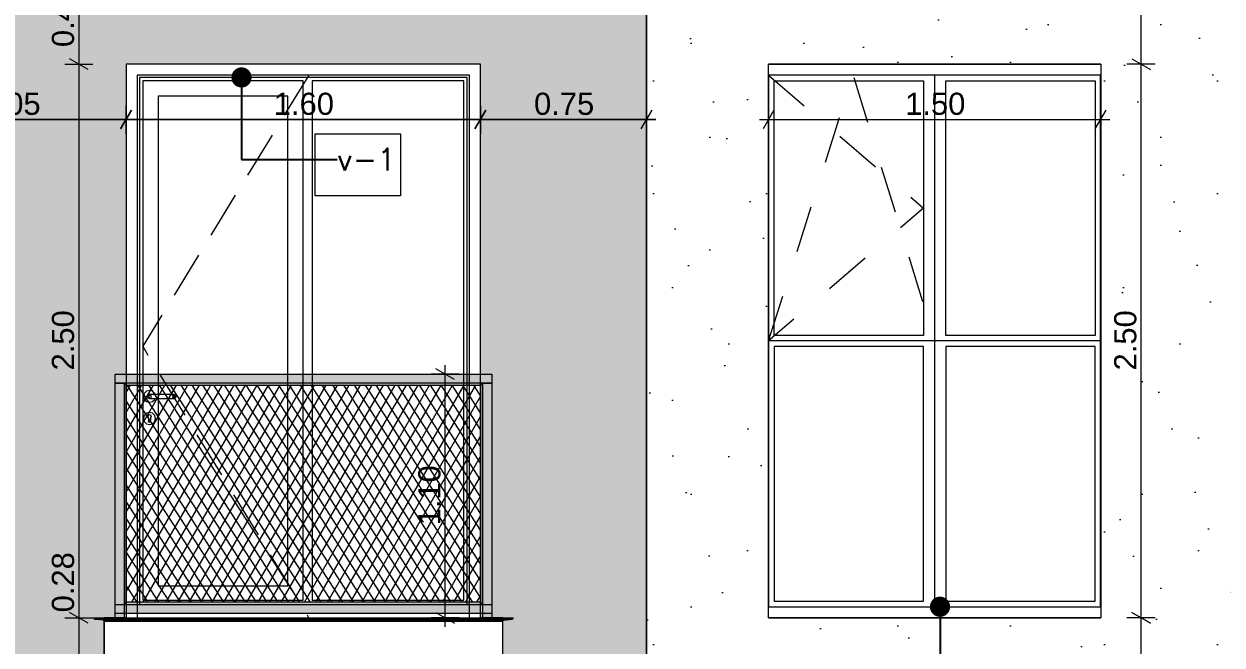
# Model space of a CAD drawing. Header units: millimetres. Extents: x 475616349 to 476941521, y 4620115302 to 4621446928.
# Drawn here: x 476716080 to 476721490, y 4620522697 to 4620525502 of the extents above; entities that cross this region are included whole.
import ezdxf

# ---------------------------------------------------------------- set-up
doc = ezdxf.new("R2010")
doc.units = ezdxf.units.MM
doc.header["$MEASUREMENT"] = 0
doc.linetypes.add('Dashed', pattern=[423.333333, 211.666667, -211.666667])
doc.linetypes.add('Hidden Line', pattern=[317.5, 211.666667, -105.833333])
for name, color, linetype, lineweight in [('0_Pen_No__7_Pen_No__250', 7, 'Continuous', 0), ('2D Drafting - General_Pen_No__7_Pen_No__7', 7, 'Continuous', 0), ('New_2D Drafting - General_Pen_No__2_Pen_No__250', 7, 'Continuous', 0), ('New_2D Drafting - General_Pen_No__30_Pen_No__9_Pen_No__9_Pen_No__253', 252, 'Continuous', 0), ('New_2D Drafting - General_Pen_No__30_Pen_No__9_Pen_No__9_Pen_No__255', 255, 'Continuous', 0), ('New_2D Drafting - General_Pen_No__30_Pen_No__9_Pen_No__9_Pen_No__42', 250, 'Continuous', 0), ('New_2D Drafting - General_Pen_No__30_Pen_No__9_Pen_No__9_Pen_No__7', 7, 'Continuous', 0), ('New_2D Drafting - General_Pen_No__4', 7, 'Continuous', 0), ('New_2D Drafting - General_Pen_No__7', 7, 'Continuous', 0), ('New_2D Drafting - General_Pen_No__7_Pen_No__250', 7, 'Continuous', 0), ('New_Structural - Bearing_Pen_No__250', 7, 'Continuous', 0), ('New_zoma_Pen_No__4', 7, 'Continuous', 0), ('New_zoma_Pen_No__7', 7, 'Continuous', 0), ('Structural - Bearing_Pen_No__250', 7, 'Continuous', 0), ('Structural - Bearing_Pen_No__7_Pen_No__7_Pen_No__7', 7, 'Continuous', 0)]:
    doc.layers.add(name, color=color, linetype=linetype, lineweight=lineweight)
doc.layers.add('New_zoma', color=7, linetype='Continuous')
doc.styles.add('GENERATED_STYLE_1', font='arial.ttf')
doc.dimstyles.new('GENERATED_STYLE__18', dxfattribs={"dimtxt": 100, "dimasz": 64.421331, "dimexe": 0.18, "dimexo": 3, "dimgap": 0.09, "dimtad": 1, "dimtih": 1, "dimtoh": 1, "dimlfac": 0.001, "dimzin": 0, "dimdsep": 46, "dimtxsty": 'GENERATED_STYLE_1', "dimblk": 'ARROWHEAD_2', "dimblk1": 'ARROWHEAD_2', "dimblk2": 'ARROWHEAD_2', "dimcen": 0.09, "dimclrd": 7, "dimclre": 7, "dimclrt": 7, "dimadec": 0, "dimazin": 0, "dimtfac": 1, "dimtdec": 4, "dimtmove": 0, "dimatfit": 3, "dimfxl": 1, "dimtolj": 1, "dimtzin": 0, "dimarcsym": 0})
doc.dimstyles.new('GENERATED_STYLE__19', dxfattribs={"dimtxt": 100, "dimasz": 64.421331, "dimexe": 0.18, "dimexo": 3, "dimgap": 0.09, "dimtad": 1, "dimlfac": 0.001, "dimzin": 0, "dimdsep": 46, "dimtxsty": 'GENERATED_STYLE_1', "dimblk": 'ARROWHEAD_2', "dimblk1": 'ARROWHEAD_2', "dimblk2": 'ARROWHEAD_2', "dimcen": 0.09, "dimclrd": 7, "dimclre": 7, "dimclrt": 7, "dimadec": 0, "dimazin": 0, "dimtfac": 1, "dimtdec": 4, "dimtmove": 0, "dimatfit": 3, "dimfxl": 1, "dimtolj": 1, "dimtzin": 0, "dimarcsym": 0})
doc.dimstyles.new('GENERATED_STYLE__48', dxfattribs={"dimtxt": 0.18, "dimasz": 182.4, "dimexe": 0.18, "dimexo": 0.0625, "dimgap": 0.09, "dimtad": 0, "dimtih": 1, "dimtoh": 1, "dimdec": 4, "dimzin": 0, "dimdsep": 46, "dimcen": 0.09, "dimadec": 0, "dimazin": 0, "dimtfac": 1, "dimtdec": 4, "dimtmove": 0, "dimatfit": 3, "dimldrblk": 'ARROWHEAD_11', "dimfxl": 1, "dimtolj": 1, "dimtzin": 0, "dimarcsym": 0})

# ---------------------------------------------------------------- blocks, each defined once
blk = doc.blocks.new('*D879', base_point=(476577134.1, 4620325125.7))
at = {"layer": 'New_zoma_Pen_No__4', "color": 7, "linetype": 'Continuous', "lineweight": 0, "transparency": 16777216}
for p, q in [((476715492.3, 4620525006.5), (476715492.3, 4620525133.6)), ((476716541.4, 4620525006.5), (476716541.4, 4620525133.6)), ((476715450.9, 4620525070), (476715492.3, 4620525070)), ((476715516.8, 4620525112.4), (476715467.8, 4620525027.7)), ((476715492.3, 4620525070), (476716541.4, 4620525070)), ((476716565.8, 4620525112.4), (476716516.9, 4620525027.7))]:
    blk.add_line(p, q, dxfattribs=at)
at = {"layer": 'New_zoma_Pen_No__7', "color": 7, "lineweight": 0, "transparency": 16777216, "insert": (476715883.8, 4620525090), "char_height": 100, "attachment_point": 7, "style": 'GENERATED_STYLE_1'}
blk.add_mtext('\\A1;{\\pql;\\fArial|b0|i0|c0|p34;1.05}', dxfattribs=at)
blk = doc.blocks.new('ARROWHEAD_2')
at = {"color": 0, "linetype": 'Continuous', "lineweight": 0}
for p, q in [((0, 0), (-1, 0)), ((-0.378, -0.655), (0.378, 0.655))]:
    blk.add_line(p, q, dxfattribs=at)
blk = doc.blocks.new('*D880', base_point=(476577134.1, 4620325125.7))
at = {"layer": 'New_zoma_Pen_No__4', "color": 7, "linetype": 'Continuous', "lineweight": 0, "transparency": 16777216}
for p, q in [((476716541.4, 4620525006.5), (476716541.4, 4620525133.6)), ((476718141.4, 4620525006.5), (476718141.4, 4620525133.6)), ((476716565.8, 4620525112.4), (476716516.9, 4620525027.7)), ((476716541.4, 4620525070), (476718141.4, 4620525070)), ((476718165.8, 4620525112.4), (476718116.9, 4620525027.7))]:
    blk.add_line(p, q, dxfattribs=at)
at = {"layer": 'New_zoma_Pen_No__7', "color": 7, "lineweight": 0, "transparency": 16777216, "insert": (476717208.3, 4620525090), "char_height": 100, "attachment_point": 7, "style": 'GENERATED_STYLE_1'}
blk.add_mtext('\\A1;{\\pql;\\fArial|b0|i0|c0|p34;1.60}', dxfattribs=at)
blk = doc.blocks.new('*D881', base_point=(476577134.1, 4620325125.7))
at = {"layer": 'New_zoma_Pen_No__4', "color": 7, "linetype": 'Continuous', "lineweight": 0, "transparency": 16777216}
for p, q in [((476718141.4, 4620525006.5), (476718141.4, 4620525133.6)), ((476718891.7, 4620525006.5), (476718891.7, 4620525133.6)), ((476718165.8, 4620525112.4), (476718116.9, 4620525027.7)), ((476718141.4, 4620525070), (476718891.7, 4620525070)), ((476718867.2, 4620525027.7), (476718916.2, 4620525112.4)), ((476718891.7, 4620525070), (476718933.2, 4620525070))]:
    blk.add_line(p, q, dxfattribs=at)
at = {"layer": 'New_zoma_Pen_No__7', "color": 7, "lineweight": 0, "transparency": 16777216, "insert": (476718383.5, 4620525090), "char_height": 100, "attachment_point": 7, "style": 'GENERATED_STYLE_1'}
blk.add_mtext('\\A1;{\\pql;\\fArial|b0|i0|c0|p34;0.75}', dxfattribs=at)
blk = doc.blocks.new('*D888', base_point=(476577134.1, 4620325125.7))
at = {"layer": 'New_zoma_Pen_No__4', "color": 7, "linetype": 'Continuous', "lineweight": 0, "transparency": 16777216}
for p, q in [((476716327.8, 4620526020.4), (476716327.8, 4620525740.4)), ((476716264.2, 4620525740.4), (476716391.4, 4620525740.4)), ((476716370.2, 4620525715.9), (476716285.4, 4620525764.9)), ((476716327.8, 4620525740.4), (476716327.8, 4620525320.4)), ((476716370.2, 4620525295.9), (476716285.4, 4620525344.9)), ((476716264.2, 4620525320.4), (476716391.4, 4620525320.4))]:
    blk.add_line(p, q, dxfattribs=at)
at = {"layer": 'New_zoma_Pen_No__7', "color": 7, "lineweight": 0, "transparency": 16777216, "insert": (476716307.8, 4620525397.4), "char_height": 100, "attachment_point": 7, "rotation": 90.0002, "style": 'GENERATED_STYLE_1'}
blk.add_mtext('\\A1;{\\pql;\\fArial|b0|i0|c0|p34;0.42}', dxfattribs=at)
blk = doc.blocks.new('*D889', base_point=(476577134.1, 4620325125.7))
at = {"layer": 'New_zoma_Pen_No__4', "color": 7, "linetype": 'Continuous', "lineweight": 0, "transparency": 16777216}
for p, q in [((476716327.8, 4620525740.4), (476716327.8, 4620525320.4)), ((476716370.2, 4620525295.9), (476716285.4, 4620525344.9)), ((476716264.2, 4620525320.4), (476716391.4, 4620525320.4)), ((476716327.8, 4620525320.4), (476716327.8, 4620522820.4)), ((476716264.2, 4620522820.4), (476716391.4, 4620522820.4)), ((476716370.2, 4620522795.9), (476716285.4, 4620522844.9)), ((476716327.8, 4620522820.4), (476716327.8, 4620522540.4))]:
    blk.add_line(p, q, dxfattribs=at)
at = {"layer": 'New_zoma_Pen_No__7', "color": 7, "lineweight": 0, "transparency": 16777216, "char_height": 100, "attachment_point": 7, "rotation": 90.0002, "style": 'GENERATED_STYLE_1'}
for s, insert in [('\\A1;{\\pql;\\fArial|b0|i0|c0|p34;2.50}', (476716307.8, 4620523937.4)), ('\\A1;{\\pql;\\fArial|b0|i0|c0|p34;0.28}', (476716307.8, 4620522844.9))]:
    blk.add_mtext(s, dxfattribs=dict(at, insert=insert))
blk = doc.blocks.new('*D890', base_point=(476577134.1, 4620325125.7))
at = {"layer": 'New_zoma_Pen_No__4', "color": 7, "linetype": 'Continuous', "lineweight": 0, "transparency": 16777216}
for p, q in [((476716264.2, 4620522820.4), (476716391.4, 4620522820.4)), ((476716370.2, 4620522795.9), (476716285.4, 4620522844.9)), ((476716327.8, 4620522820.4), (476716327.8, 4620522540.4)), ((476716264.2, 4620522540.4), (476716391.4, 4620522540.4)), ((476716285.4, 4620522564.9), (476716370.2, 4620522515.9)), ((476716327.8, 4620522540.4), (476716327.8, 4620522499))]:
    blk.add_line(p, q, dxfattribs=at)
blk = doc.blocks.new('*D902', base_point=(476577134.1, 4620325125.7))
at = {"layer": 'New_zoma_Pen_No__4', "color": 7, "linetype": 'Continuous', "lineweight": 0, "transparency": 16777216}
for p, q in [((476719442.3, 4620525006.5), (476719442.3, 4620525133.6)), ((476720942.3, 4620525006.5), (476720942.3, 4620525133.6)), ((476719400.9, 4620525070.1), (476719442.3, 4620525070.1)), ((476719466.8, 4620525112.4), (476719417.9, 4620525027.7)), ((476719442.3, 4620525070.1), (476720942.3, 4620525070.1)), ((476720917.9, 4620525027.7), (476720966.8, 4620525112.4)), ((476720942.3, 4620525070.1), (476720983.8, 4620525070.1))]:
    blk.add_line(p, q, dxfattribs=at)
at = {"layer": 'New_zoma_Pen_No__7', "color": 7, "lineweight": 0, "transparency": 16777216, "insert": (476720059.3, 4620525090.1), "char_height": 100, "attachment_point": 7, "style": 'GENERATED_STYLE_1'}
blk.add_mtext('\\A1;{\\pql;\\fArial|b0|i0|c0|p34;1.50}', dxfattribs=at)
blk = doc.blocks.new('*D903', base_point=(476577134.1, 4620325125.7))
at = {"layer": 'New_zoma_Pen_No__4', "color": 7, "linetype": 'Continuous', "lineweight": 0, "transparency": 16777216}
for p, q in [((476721082.1, 4620525344.8), (476721166.9, 4620525295.9)), ((476721188.1, 4620525320.4), (476721060.9, 4620525320.4)), ((476721124.5, 4620522820.4), (476721124.5, 4620525320.4)), ((476721188.1, 4620522820.4), (476721060.9, 4620522820.4)), ((476721082.1, 4620522844.8), (476721166.9, 4620522795.9)), ((476721124.5, 4620522778.9), (476721124.5, 4620522820.4))]:
    blk.add_line(p, q, dxfattribs=at)
at = {"layer": 'New_zoma_Pen_No__7', "color": 7, "lineweight": 0, "transparency": 16777216, "insert": (476721104.5, 4620523937.3), "char_height": 100, "attachment_point": 7, "rotation": 90, "style": 'GENERATED_STYLE_1'}
blk.add_mtext('\\A1;{\\pql;\\fArial|b0|i0|c0|p34;2.50}', dxfattribs=at)
blk = doc.blocks.new('*D904', base_point=(476577134.1, 4620325125.7))
at = {"layer": 'New_zoma_Pen_No__4', "color": 7, "linetype": 'Continuous', "lineweight": 0, "transparency": 16777216}
for p, q in [((476721166.9, 4620525995.9), (476721082.1, 4620526044.8)), ((476721124.5, 4620526020.4), (476721124.5, 4620526061.8)), ((476721188.1, 4620526020.4), (476721060.9, 4620526020.4)), ((476721124.5, 4620525320.4), (476721124.5, 4620526020.4)), ((476721082.1, 4620525344.8), (476721166.9, 4620525295.9)), ((476721188.1, 4620525320.4), (476721060.9, 4620525320.4))]:
    blk.add_line(p, q, dxfattribs=at)
at = {"layer": 'New_zoma_Pen_No__7', "color": 7, "lineweight": 0, "transparency": 16777216, "insert": (476721104.5, 4620525537.3), "char_height": 100, "attachment_point": 7, "rotation": 90, "style": 'GENERATED_STYLE_1'}
blk.add_mtext('\\A1;{\\pql;\\fArial|b0|i0|c0|p34;0.70}', dxfattribs=at)
blk = doc.blocks.new('*D907', base_point=(476577134.1, 4620325125.7))
at = {"layer": 'New_zoma_Pen_No__4', "color": 7, "linetype": 'Continuous', "lineweight": 0, "transparency": 16777216}
for p, q in [((476721124.5, 4620522820.4), (476721124.5, 4620522861.8)), ((476721188.1, 4620522820.4), (476721060.9, 4620522820.4)), ((476721166.9, 4620522795.9), (476721082.1, 4620522844.8)), ((476721124.5, 4620522120.3), (476721124.5, 4620522820.4)), ((476721082.1, 4620522144.8), (476721166.9, 4620522095.9)), ((476721188.1, 4620522120.3), (476721060.9, 4620522120.3))]:
    blk.add_line(p, q, dxfattribs=at)
at = {"layer": 'New_zoma_Pen_No__7', "color": 7, "lineweight": 0, "transparency": 16777216, "insert": (476721104.5, 4620522337.3), "char_height": 100, "attachment_point": 7, "rotation": 90, "style": 'GENERATED_STYLE_1'}
blk.add_mtext('\\A1;{\\pql;\\fArial|b0|i0|c0|p34;0.70}', dxfattribs=at)
blk = doc.blocks.new('*D1025', base_point=(476577134.1, 4620325125.7))
at = {"layer": 'New_zoma_Pen_No__4', "color": 7, "linetype": 'Continuous', "lineweight": 0, "transparency": 16777216}
for p, q in [((476753662.4, 4620525306), (476753535.3, 4620525306)), ((476753556.4, 4620525330.5), (476753641.2, 4620525281.5)), ((476753598.8, 4620522834.8), (476753598.8, 4620525306)), ((476753556.4, 4620522859.3), (476753641.2, 4620522810.3)), ((476753662.4, 4620522834.8), (476753535.3, 4620522834.8)), ((476753598.8, 4620522793.4), (476753598.8, 4620522834.8))]:
    blk.add_line(p, q, dxfattribs=at)
at = {"layer": 'New_zoma_Pen_No__7', "color": 7, "lineweight": 0, "transparency": 16777216, "insert": (476753578.8, 4620523937.4), "char_height": 100, "attachment_point": 7, "rotation": 90, "style": 'GENERATED_STYLE_1'}
blk.add_mtext('\\A1;{\\pql;\\fArial|b0|i0|c0|p34;2.47}', dxfattribs=at)
blk = doc.blocks.new('*D1026', base_point=(476577134.1, 4620325125.7))
at = {"layer": 'New_zoma_Pen_No__4', "color": 7, "linetype": 'Continuous', "lineweight": 0, "transparency": 16777216}
for p, q in [((476753556.4, 4620526059.3), (476753641.2, 4620526010.3)), ((476753662.4, 4620526034.8), (476753535.3, 4620526034.8)), ((476753598.8, 4620525306), (476753598.8, 4620526034.8)), ((476753662.4, 4620525306), (476753535.3, 4620525306)), ((476753556.4, 4620525330.5), (476753641.2, 4620525281.5))]:
    blk.add_line(p, q, dxfattribs=at)
at = {"layer": 'New_zoma_Pen_No__7', "color": 7, "lineweight": 0, "transparency": 16777216, "insert": (476753578.8, 4620525537.4), "char_height": 100, "attachment_point": 7, "rotation": 90, "style": 'GENERATED_STYLE_1'}
blk.add_mtext('\\A1;{\\pql;\\fArial|b0|i0|c0|p34;0.73}', dxfattribs=at)
blk = doc.blocks.new('*D1032', base_point=(476577134.1, 4620325125.7))
at = {"layer": 'New_zoma_Pen_No__4', "color": 7, "linetype": 'Continuous', "lineweight": 0, "transparency": 16777216}
for p, q in [((476718141.4, 4620525133.6), (476718141.4, 4620525006.5)), ((476718891.7, 4620525133.6), (476718891.7, 4620525006.5)), ((476718116.9, 4620525027.7), (476718165.8, 4620525112.4)), ((476718891.7, 4620525070), (476718141.4, 4620525070)), ((476718867.2, 4620525027.7), (476718916.2, 4620525112.4)), ((476718933.2, 4620525070), (476718891.7, 4620525070))]:
    blk.add_line(p, q, dxfattribs=at)
at = {"layer": 'New_zoma_Pen_No__7', "color": 7, "lineweight": 0, "transparency": 16777216, "insert": (476718383.5, 4620525090), "char_height": 100, "attachment_point": 7, "style": 'GENERATED_STYLE_1'}
blk.add_mtext('\\A1;{\\pql;\\fArial|b0|i0|c0|p34;0.75}', dxfattribs=at)
blk = doc.blocks.new('*D1033', base_point=(476577134.1, 4620325125.7))
at = {"layer": 'New_zoma_Pen_No__4', "color": 7, "linetype": 'Continuous', "lineweight": 0, "transparency": 16777216}
for p, q in [((476716541.4, 4620525133.6), (476716541.4, 4620525006.5)), ((476718141.4, 4620525133.6), (476718141.4, 4620525006.5)), ((476716516.9, 4620525027.7), (476716565.8, 4620525112.4)), ((476718141.4, 4620525070), (476716541.4, 4620525070)), ((476718116.9, 4620525027.7), (476718165.8, 4620525112.4))]:
    blk.add_line(p, q, dxfattribs=at)
at = {"layer": 'New_zoma_Pen_No__7', "color": 7, "lineweight": 0, "transparency": 16777216, "insert": (476717208.3, 4620525090), "char_height": 100, "attachment_point": 7, "style": 'GENERATED_STYLE_1'}
blk.add_mtext('\\A1;{\\pql;\\fArial|b0|i0|c0|p34;1.60}', dxfattribs=at)
blk = doc.blocks.new('*D1034', base_point=(476577134.1, 4620325125.7))
at = {"layer": 'New_zoma_Pen_No__4', "color": 7, "linetype": 'Continuous', "lineweight": 0, "transparency": 16777216}
for p, q in [((476715492.3, 4620525133.6), (476715492.3, 4620525006.5)), ((476716541.4, 4620525133.6), (476716541.4, 4620525006.5)), ((476715492.3, 4620525070), (476715450.9, 4620525070)), ((476715516.8, 4620525112.4), (476715467.8, 4620525027.7)), ((476716541.4, 4620525070), (476715492.3, 4620525070)), ((476716516.9, 4620525027.7), (476716565.8, 4620525112.4))]:
    blk.add_line(p, q, dxfattribs=at)
at = {"layer": 'New_zoma_Pen_No__7', "color": 7, "lineweight": 0, "transparency": 16777216, "insert": (476715883.8, 4620525090), "char_height": 100, "attachment_point": 7, "style": 'GENERATED_STYLE_1'}
blk.add_mtext('\\A1;{\\pql;\\fArial|b0|i0|c0|p34;1.05}', dxfattribs=at)
blk = doc.blocks.new('*D1041', base_point=(476577134.1, 4620325125.7))
at = {"layer": 'New_zoma_Pen_No__4', "color": 7, "linetype": 'Continuous', "lineweight": 0, "transparency": 16777216}
for p, q in [((476749456.3, 4620526020.3), (476749456.3, 4620525740.3)), ((476749392.7, 4620525740.3), (476749519.9, 4620525740.3)), ((476749498.7, 4620525715.8), (476749413.9, 4620525764.8)), ((476749456.3, 4620525740.3), (476749456.3, 4620525320.3)), ((476749498.7, 4620525295.8), (476749413.9, 4620525344.8)), ((476749392.7, 4620525320.3), (476749519.9, 4620525320.3))]:
    blk.add_line(p, q, dxfattribs=at)
at = {"layer": 'New_zoma_Pen_No__7', "color": 7, "lineweight": 0, "transparency": 16777216, "insert": (476749436.3, 4620525397.3), "char_height": 100, "attachment_point": 7, "rotation": 89.9998, "style": 'GENERATED_STYLE_1'}
blk.add_mtext('\\A1;{\\pql;\\fArial|b0|i0|c0|p34;0.42}', dxfattribs=at)
blk = doc.blocks.new('*D1042', base_point=(476577134.1, 4620325125.7))
at = {"layer": 'New_zoma_Pen_No__4', "color": 7, "linetype": 'Continuous', "lineweight": 0, "transparency": 16777216}
for p, q in [((476749456.3, 4620525740.3), (476749456.3, 4620525320.3)), ((476749498.7, 4620525295.8), (476749413.9, 4620525344.8)), ((476749392.7, 4620525320.3), (476749519.9, 4620525320.3)), ((476749456.3, 4620525320.3), (476749456.3, 4620522820.3)), ((476749392.7, 4620522820.3), (476749519.9, 4620522820.3)), ((476749498.7, 4620522795.8), (476749413.9, 4620522844.8)), ((476749456.3, 4620522820.3), (476749456.3, 4620522540.3))]:
    blk.add_line(p, q, dxfattribs=at)
at = {"layer": 'New_zoma_Pen_No__7', "color": 7, "lineweight": 0, "transparency": 16777216, "char_height": 100, "attachment_point": 7, "rotation": 89.9998, "style": 'GENERATED_STYLE_1'}
for s, insert in [('\\A1;{\\pql;\\fArial|b0|i0|c0|p34;2.50}', (476749436.3, 4620523937.3)), ('\\A1;{\\pql;\\fArial|b0|i0|c0|p34;0.28}', (476749436.3, 4620522844.8))]:
    blk.add_mtext(s, dxfattribs=dict(at, insert=insert))
blk = doc.blocks.new('*D1043', base_point=(476577134.1, 4620325125.7))
at = {"layer": 'New_zoma_Pen_No__4', "color": 7, "linetype": 'Continuous', "lineweight": 0, "transparency": 16777216}
for p, q in [((476749392.7, 4620522820.3), (476749519.9, 4620522820.3)), ((476749498.7, 4620522795.8), (476749413.9, 4620522844.8)), ((476749456.3, 4620522820.3), (476749456.3, 4620522540.3)), ((476749392.7, 4620522540.3), (476749519.9, 4620522540.3)), ((476749413.9, 4620522564.8), (476749498.7, 4620522515.8)), ((476749456.3, 4620522540.3), (476749456.3, 4620522498.8))]:
    blk.add_line(p, q, dxfattribs=at)
blk = doc.blocks.new('*D1058', base_point=(476577134.1, 4620325125.7))
at = {"layer": 'New_zoma_Pen_No__4', "color": 7, "linetype": 'Continuous', "lineweight": 0, "transparency": 16777216}
for p, q in [((476715492.3, 4620525006.5), (476715492.3, 4620525133.6)), ((476716541.4, 4620525006.5), (476716541.4, 4620525133.6)), ((476715450.9, 4620525070), (476715492.3, 4620525070)), ((476715516.8, 4620525112.4), (476715467.8, 4620525027.7)), ((476715492.3, 4620525070), (476716541.4, 4620525070)), ((476716565.8, 4620525112.4), (476716516.9, 4620525027.7))]:
    blk.add_line(p, q, dxfattribs=at)
at = {"layer": 'New_zoma_Pen_No__7', "color": 7, "lineweight": 0, "transparency": 16777216, "insert": (476715883.8, 4620525090), "char_height": 100, "attachment_point": 7, "style": 'GENERATED_STYLE_1'}
blk.add_mtext('\\A1;{\\pql;\\fArial|b0|i0|c0|p34;1.05}', dxfattribs=at)
blk = doc.blocks.new('*D1059', base_point=(476577134.1, 4620325125.7))
at = {"layer": 'New_zoma_Pen_No__4', "color": 7, "linetype": 'Continuous', "lineweight": 0, "transparency": 16777216}
for p, q in [((476716541.4, 4620525006.5), (476716541.4, 4620525133.6)), ((476718141.4, 4620525006.5), (476718141.4, 4620525133.6)), ((476716565.8, 4620525112.4), (476716516.9, 4620525027.7)), ((476716541.4, 4620525070), (476718141.4, 4620525070)), ((476718165.8, 4620525112.4), (476718116.9, 4620525027.7))]:
    blk.add_line(p, q, dxfattribs=at)
at = {"layer": 'New_zoma_Pen_No__7', "color": 7, "lineweight": 0, "transparency": 16777216, "insert": (476717208.3, 4620525090), "char_height": 100, "attachment_point": 7, "style": 'GENERATED_STYLE_1'}
blk.add_mtext('\\A1;{\\pql;\\fArial|b0|i0|c0|p34;1.60}', dxfattribs=at)
blk = doc.blocks.new('*D1060', base_point=(476577134.1, 4620325125.7))
at = {"layer": 'New_zoma_Pen_No__4', "color": 7, "linetype": 'Continuous', "lineweight": 0, "transparency": 16777216}
for p, q in [((476718141.4, 4620525006.5), (476718141.4, 4620525133.6)), ((476718891.7, 4620525006.5), (476718891.7, 4620525133.6)), ((476718165.8, 4620525112.4), (476718116.9, 4620525027.7)), ((476718141.4, 4620525070), (476718891.7, 4620525070)), ((476718867.2, 4620525027.7), (476718916.2, 4620525112.4)), ((476718891.7, 4620525070), (476718933.2, 4620525070))]:
    blk.add_line(p, q, dxfattribs=at)
at = {"layer": 'New_zoma_Pen_No__7', "color": 7, "lineweight": 0, "transparency": 16777216, "insert": (476718383.5, 4620525090), "char_height": 100, "attachment_point": 7, "style": 'GENERATED_STYLE_1'}
blk.add_mtext('\\A1;{\\pql;\\fArial|b0|i0|c0|p34;0.75}', dxfattribs=at)
blk = doc.blocks.new('ARROWHEAD_11')
at = {"color": 0, "linetype": 'Continuous', "lineweight": 0}
blk.add_line((0, 0), (-1, 0), dxfattribs=at)
at = {"color": 0, "linetype": 'Continuous', "lineweight": 0, "const_width": 0.25, "flags": 128}
blk.add_lwpolyline([(-0.125, 0, 1), (0.125, 0, 1)], format="xyb", close=True, dxfattribs=at)
blk = doc.blocks.new('*D2234', base_point=(476577134.1, 4620325125.7))
at = {"layer": 'New_zoma_Pen_No__4', "color": 7, "linetype": 'Continuous', "lineweight": 0, "transparency": 16777216}
for p, q in [((476752782.8, 4620523895.9), (476752698, 4620523944.9)), ((476752740.4, 4620523920.4), (476752740.4, 4620523961.9)), ((476752804, 4620523920.4), (476752676.8, 4620523920.4)), ((476752740.4, 4620522820.4), (476752740.4, 4620523920.4)), ((476752804, 4620522820.4), (476752676.8, 4620522820.4)), ((476752698, 4620522844.9), (476752782.8, 4620522795.9)), ((476752740.4, 4620522779), (476752740.4, 4620522820.4))]:
    blk.add_line(p, q, dxfattribs=at)
at = {"layer": 'New_zoma_Pen_No__7', "color": 7, "lineweight": 0, "transparency": 16777216, "insert": (476752720.4, 4620523237.4), "char_height": 100, "attachment_point": 7, "rotation": 90, "style": 'GENERATED_STYLE_1'}
blk.add_mtext('\\A1;{\\pql;\\fArial|b0|i0|c0|p34;1.10}', dxfattribs=at)
blk = doc.blocks.new('*D2258', base_point=(476577134.1, 4620325125.7))
at = {"layer": 'New_zoma_Pen_No__4', "color": 7, "linetype": 'Continuous', "lineweight": 0, "transparency": 16777216}
for p, q in [((476718024.5, 4620523895.9), (476717939.8, 4620523944.9)), ((476717982.2, 4620523920.4), (476717982.2, 4620523961.9)), ((476718045.7, 4620523920.4), (476717918.6, 4620523920.4)), ((476717982.2, 4620522820.4), (476717982.2, 4620523920.4)), ((476718045.7, 4620522820.4), (476717918.6, 4620522820.4)), ((476717939.8, 4620522844.9), (476718024.5, 4620522795.9)), ((476717982.2, 4620522779), (476717982.2, 4620522820.4))]:
    blk.add_line(p, q, dxfattribs=at)
at = {"layer": 'New_zoma_Pen_No__7', "color": 7, "lineweight": 0, "transparency": 16777216, "insert": (476717962.2, 4620523237.4), "char_height": 100, "attachment_point": 7, "rotation": 90, "style": 'GENERATED_STYLE_1'}
blk.add_mtext('\\A1;{\\pql;\\fArial|b0|i0|c0|p34;1.10}', dxfattribs=at)

msp = doc.modelspace()

# ---------------------------------------------------------------- hatches: boundary and pattern name
at = {"layer": 'New_2D Drafting - General_Pen_No__30_Pen_No__9_Pen_No__9_Pen_No__253', "linetype": 'Continuous', "lineweight": 0}
h = msp.add_hatch(dxfattribs=at)
h.set_pattern_fill('BRICK___RUNNING_BOND', color=252, style=0, pattern_type=2)
h.set_pattern_definition([(0, (476577134.07, 4620325125.74), (0, 66.64), []), (90, (476577134.07, 4620325125.74), (-244.8, 0), [66.64, -66.64]), (90, (476577256.47, 4620325192.38), (-244.8, 0), [66.64, -66.64])])
h.paths.add_polyline_path([(476718892.174, 4620532819.956), (476718891.702, 4620522120.364), (476718641.744, 4620522120.364), (476718641.744, 4620522120.412), (476717041.744, 4620522120.412), (476715492.314, 4620522120.412), (476715492.314, 4620532420.406), (476711922.336, 4620532420.406), (476711922.326, 4620532819.956)])
h.paths.add_polyline_path([(476716442.413, 4620529220.436), (476716442.413, 4620528940.412), (476718242.413, 4620528940.412), (476718242.413, 4620529220.412), (476718141.594, 4620529220.412), (476718141.594, 4620531720.412), (476716541.594, 4620531720.412), (476716541.594, 4620529220.436)], flags=0)
h.paths.add_polyline_path([(476716442.413, 4620522820.412), (476716442.413, 4620522540.412), (476718242.413, 4620522540.412), (476718242.413, 4620522820.412), (476718141.379, 4620522820.412), (476718141.379, 4620525320.412), (476716541.379, 4620525320.412), (476716541.379, 4620522820.412)], flags=0)
h.paths.add_polyline_path([(476716442.413, 4620525740.412), (476718242.413, 4620525740.412), (476718242.413, 4620526020.412), (476718141.379, 4620526020.412), (476718141.379, 4620528520.412), (476716541.379, 4620528520.412), (476716541.379, 4620526020.412), (476716442.413, 4620526020.412)], flags=0)
at = {"layer": 'New_2D Drafting - General_Pen_No__30_Pen_No__9_Pen_No__9_Pen_No__255', "linetype": 'Continuous', "lineweight": 0}
for points in [[(476718192.413, 4620523920.413), (476718192.413, 4620523880.413), (476716492.413, 4620523880.413), (476716492.413, 4620523920.413)], [(476716532.419, 4620522820.412), (476716492.413, 4620522820.412), (476716492.413, 4620523880.413), (476716532.419, 4620523880.413)], [(476716532.419, 4620522880.412), (476716542.419, 4620522890.412), (476716542.419, 4620523870.413), (476716532.419, 4620523880.413)], [(476718142.406, 4620523870.413), (476718152.406, 4620523880.413), (476716532.419, 4620523880.413), (476716542.419, 4620523870.413)], [(476718142.406, 4620522890.412), (476718152.406, 4620522880.412), (476718152.406, 4620523880.413), (476718142.406, 4620523870.413)], [(476718192.413, 4620522820.412), (476718152.406, 4620522820.412), (476718152.406, 4620523880.413), (476718192.413, 4620523880.413)], [(476718192.413, 4620522880.412), (476718192.413, 4620522840.412), (476716492.413, 4620522840.412), (476716492.413, 4620522880.412)], [(476718152.406, 4620522880.412), (476718142.406, 4620522890.412), (476716542.419, 4620522890.412), (476716532.419, 4620522880.412)]]:
    msp.add_hatch(color=255, dxfattribs=at).paths.add_polyline_path(points)
at = {"layer": 'New_2D Drafting - General_Pen_No__30_Pen_No__9_Pen_No__9_Pen_No__42', "linetype": 'Continuous', "lineweight": 0}
h = msp.add_hatch(dxfattribs=at)
h.set_pattern_fill('CUT_STONE', color=250, style=0, pattern_type=2)
h.set_pattern_definition([(45, (476577134.07, 4620325925.74), (-254.55844, 254.55844), [0, -240, 0, -360]), (110, (476577934.07, 4620325925.74), (338.28934, 123.12725), [0, -176, 0, -304])])
h.paths.add_polyline_path([(476726192.231, 4620532819.956), (476726192.231, 4620522120.364), (476726192.231, 4620519620.401), (476725792.316, 4620519620.401), (476725792.316, 4620522120.364), (476724142.044, 4620522120.364), (476724142.044, 4620519620.362), (476720941.621, 4620519620.362), (476720941.621, 4620522120.364), (476719442.036, 4620522120.364), (476719442.036, 4620519620.406), (476718891.702, 4620519620.406), (476718891.702, 4620532819.956)])
h.paths.add_polyline_path([(476719442.339, 4620528520.364), (476720942.339, 4620528520.364), (476720942.339, 4620526020.364), (476719442.339, 4620526020.364)], flags=0)
h.paths.add_polyline_path([(476719442.339, 4620529220.363), (476719442.339, 4620531720.364), (476720942.339, 4620531720.364), (476720942.339, 4620529220.363)], flags=0)
h.paths.add_polyline_path([(476719442.339, 4620522820.363), (476719442.339, 4620525320.363), (476720942.339, 4620525320.363), (476720942.339, 4620522820.363)], flags=0)
h.paths.add_polyline_path([(476724142.326, 4620525320.363), (476725642.326, 4620525320.363), (476725642.326, 4620522820.363), (476724142.326, 4620522820.363)], flags=0)
h.paths.add_polyline_path([(476724142.326, 4620531720.364), (476725642.326, 4620531720.364), (476725642.326, 4620529220.363), (476724142.326, 4620529220.363)], flags=0)
h.paths.add_polyline_path([(476725642.326, 4620526020.364), (476724142.326, 4620526020.364), (476724142.326, 4620528520.364), (476725642.326, 4620528520.364)], flags=0)
at = {"layer": 'New_2D Drafting - General_Pen_No__7', "linetype": 'Continuous', "lineweight": 0}
h = msp.add_hatch(dxfattribs=at)
h.set_pattern_fill('BATT_INSULATION', style=0, pattern_type=2)
h.set_pattern_definition([(60, (476577134.07, 4620325125.74), (-38.971143, 22.5), []), (122.833095, (476577134.07, 4620325125.74), (36.80608, 18.75), [])])
h.paths.add_polyline_path([(476716542.419, 4620523870.413), (476718142.406, 4620523870.413), (476718142.406, 4620522890.412), (476716542.419, 4620522890.412)])

# ---------------------------------------------------------------- linework, layer by layer
at = {"layer": '0_Pen_No__7_Pen_No__250', "color": 7, "linetype": 'Continuous', "lineweight": 0, "flags": 128}
for points in [[(476720942.339, 4620525320.364), (476719442.339, 4620525320.364)], [(476719442.339, 4620522820.363), (476720942.339, 4620522820.363)]]:
    msp.add_lwpolyline(points, dxfattribs=at)
at = {"layer": '2D Drafting - General_Pen_No__7_Pen_No__7', "color": 7, "linetype": 'Continuous', "lineweight": 0, "flags": 128}
for points in [[(476716545.504, 4620522820.418), (476718141.387, 4620522820.423), (476718141.379, 4620525320.423), (476716541.379, 4620525320.418)], [(476716541.379, 4620525320.418), (476716541.387, 4620522820.418), (476716545.504, 4620522820.418)]]:
    msp.add_lwpolyline(points, dxfattribs=at)
for points in [[(476718091.379, 4620525270.422), (476716591.379, 4620525270.417), (476716591.387, 4620522820.418), (476718091.387, 4620522820.425)], [(476718081.379, 4620525260.422), (476716601.379, 4620525260.417), (476716601.387, 4620522880.42), (476718081.387, 4620522880.425)], [(476717341.383, 4620525245.42), (476716616.379, 4620525245.417), (476716616.387, 4620522900.42), (476717341.387, 4620522900.422)], [(476718066.379, 4620525245.422), (476717381.379, 4620525245.42), (476717381.387, 4620522900.422), (476718066.387, 4620522900.425)], [(476717271.379, 4620525175.419), (476716686.379, 4620525175.417), (476716686.387, 4620522965.42), (476717271.387, 4620522965.422)]]:
    msp.add_lwpolyline(points, close=True, dxfattribs=at)
at = {"layer": '2D Drafting - General_Pen_No__7_Pen_No__7', "color": 7, "linetype": 'Hidden Line', "lineweight": 0, "flags": 128}
msp.add_lwpolyline([(476717366.379, 4620525270.42), (476716616.383, 4620524046.294), (476717365.611, 4620522821.705)], dxfattribs=at)
at = {"layer": 'New_2D Drafting - General_Pen_No__2_Pen_No__250', "color": 7, "linetype": 'Continuous', "lineweight": 0, "flags": 128}
msp.add_lwpolyline([(476717395.43, 4620525006.05), (476717780.43, 4620525006.05), (476717780.43, 4620524726.363), (476717395.43, 4620524726.363)], close=True, dxfattribs=at)
at = {"layer": 'New_2D Drafting - General_Pen_No__30_Pen_No__9_Pen_No__9_Pen_No__7', "color": 7, "linetype": 'Continuous', "lineweight": 0, "flags": 128}
for points in [[(476718892.174, 4620532819.956), (476718891.702, 4620522120.364), (476718641.744, 4620522120.364), (476718641.744, 4620522120.412), (476717041.744, 4620522120.412), (476715492.314, 4620522120.412), (476715492.314, 4620532420.406), (476711922.336, 4620532420.406), (476711922.326, 4620532819.956)], [(476726192.231, 4620532819.956), (476726192.231, 4620522120.364), (476726192.231, 4620519620.401), (476725792.316, 4620519620.401), (476725792.316, 4620522120.364), (476724142.044, 4620522120.364), (476724142.044, 4620519620.362), (476720941.621, 4620519620.362), (476720941.621, 4620522120.364), (476719442.036, 4620522120.364), (476719442.036, 4620519620.406), (476718891.702, 4620519620.406), (476718891.702, 4620532819.956)], [(476716442.413, 4620522820.412), (476716442.413, 4620522540.412), (476718242.413, 4620522540.412), (476718242.413, 4620522820.412), (476718141.379, 4620522820.412), (476718141.379, 4620525320.412), (476716541.379, 4620525320.412), (476716541.379, 4620522820.412)], [(476719442.339, 4620522820.363), (476719442.339, 4620525320.363), (476720942.339, 4620525320.363), (476720942.339, 4620522820.363)], [(476718192.413, 4620523920.413), (476718192.413, 4620523880.413), (476716492.413, 4620523880.413), (476716492.413, 4620523920.413)], [(476716532.419, 4620522820.412), (476716492.413, 4620522820.412), (476716492.413, 4620523880.413), (476716532.419, 4620523880.413)], [(476716532.419, 4620522880.412), (476716542.419, 4620522890.412), (476716542.419, 4620523870.413), (476716532.419, 4620523880.413)], [(476718142.406, 4620523870.413), (476718152.406, 4620523880.413), (476716532.419, 4620523880.413), (476716542.419, 4620523870.413)], [(476718142.406, 4620522890.412), (476718152.406, 4620522880.412), (476718152.406, 4620523880.413), (476718142.406, 4620523870.413)], [(476718192.413, 4620522820.412), (476718152.406, 4620522820.412), (476718152.406, 4620523880.413), (476718192.413, 4620523880.413)], [(476718192.413, 4620522880.412), (476718192.413, 4620522840.412), (476716492.413, 4620522840.412), (476716492.413, 4620522880.412)], [(476718152.406, 4620522880.412), (476718142.406, 4620522890.412), (476716542.419, 4620522890.412), (476716532.419, 4620522880.412)]]:
    msp.add_lwpolyline(points, close=True, dxfattribs=at)
at = {"layer": 'New_2D Drafting - General_Pen_No__4', "color": 7, "linetype": 'Continuous', "lineweight": 0, "flags": 128}
msp.add_lwpolyline([(476716542.419, 4620523870.413), (476718142.406, 4620523870.413), (476718142.406, 4620522890.412), (476716542.419, 4620522890.412)], close=True, dxfattribs=at)
at = {"layer": 'New_2D Drafting - General_Pen_No__7_Pen_No__250', "color": 7, "linetype": 'Dashed', "lineweight": 0, "flags": 128}
for points in [[(476719442.541, 4620524070.364), (476719824.4, 4620525270.364), (476720192.275, 4620524070.364)], [(476719442.541, 4620525270.364), (476720142.334, 4620524670.364), (476719442.541, 4620524070.364)]]:
    msp.add_lwpolyline(points, dxfattribs=at)
at = {"layer": 'New_Structural - Bearing_Pen_No__250', "color": 7, "linetype": 'Continuous', "lineweight": 0}
for p, q in [((476716623.891, 4620523833.918), (476716620.274, 4620523820.418)), ((476716620.274, 4620523820.418), (476716623.892, 4620523806.918)), ((476716633.774, 4620523843.801), (476716623.891, 4620523833.918)), ((476716647.274, 4620523847.418), (476716633.774, 4620523843.801)), ((476716640.203, 4620523827.489), (476716637.274, 4620523820.418)), ((476716637.274, 4620523820.418), (476716640.203, 4620523813.347)), ((476716641.755, 4620523827.489), (476716638.996, 4620523820.418)), ((476716638.996, 4620523820.418), (476716641.755, 4620523813.347)), ((476716647.274, 4620523830.418), (476716640.203, 4620523827.489)), ((476716646.57, 4620523827.489), (476716644.458, 4620523820.418)), ((476716644.458, 4620523820.418), (476716646.57, 4620523813.347)), ((476716660.774, 4620523843.801), (476716647.274, 4620523847.418)), ((476716647.274, 4620523830.418), (476716648.416, 4620523830.418)), ((476716648.416, 4620523830.418), (476716651.668, 4620523830.418)), ((476716651.668, 4620523830.418), (476716656.534, 4620523830.418)), ((476716653.775, 4620523827.489), (476716652.632, 4620523820.418)), ((476716652.632, 4620523820.418), (476716653.775, 4620523813.347)), ((476716656.534, 4620523830.418), (476716662.274, 4620523830.418)), ((476716670.657, 4620523833.918), (476716660.774, 4620523843.801)), ((476716662.274, 4620523830.418), (476716742.274, 4620523830.419)), ((476716671.595, 4620523830.418), (476716670.657, 4620523833.918)), ((476716742.274, 4620523830.419), (476716748.014, 4620523830.419)), ((476716748.014, 4620523830.419), (476716752.881, 4620523830.419)), ((476716750.773, 4620523827.49), (476716751.916, 4620523820.419)), ((476716751.916, 4620523820.419), (476716750.773, 4620523813.348)), ((476716752.881, 4620523830.419), (476716756.132, 4620523830.419)), ((476716756.132, 4620523830.419), (476716757.274, 4620523830.419)), ((476716757.274, 4620523830.419), (476716764.345, 4620523827.49)), ((476716757.979, 4620523827.49), (476716760.09, 4620523820.419)), ((476716760.09, 4620523820.419), (476716757.979, 4620523813.348)), ((476716762.793, 4620523827.49), (476716765.552, 4620523820.419)), ((476716765.552, 4620523820.419), (476716762.793, 4620523813.348)), ((476716764.345, 4620523827.49), (476716767.274, 4620523820.419)), ((476716767.274, 4620523820.419), (476716764.345, 4620523813.348)), ((476716623.892, 4620523806.918), (476716633.774, 4620523797.036)), ((476716633.774, 4620523797.036), (476716647.274, 4620523793.418)), ((476716640.203, 4620523813.347), (476716647.274, 4620523810.418)), ((476716647.274, 4620523810.418), (476716648.416, 4620523810.418)), ((476716647.274, 4620523793.418), (476716660.774, 4620523797.036)), ((476716648.416, 4620523810.418), (476716651.668, 4620523810.418)), ((476716651.668, 4620523810.418), (476716656.534, 4620523810.418)), ((476716656.534, 4620523810.418), (476716662.274, 4620523810.418)), ((476716660.774, 4620523797.036), (476716670.657, 4620523806.918)), ((476716662.274, 4620523810.418), (476716742.274, 4620523810.419)), ((476716670.657, 4620523806.918), (476716671.595, 4620523810.418)), ((476716742.274, 4620523810.419), (476716748.015, 4620523810.419)), ((476716748.015, 4620523810.419), (476716752.881, 4620523810.419)), ((476716752.881, 4620523810.419), (476716756.132, 4620523810.419)), ((476716756.132, 4620523810.419), (476716757.274, 4620523810.419)), ((476716764.345, 4620523813.348), (476716757.274, 4620523810.419)), ((476716623.892, 4620523733.918), (476716620.275, 4620523720.418)), ((476716620.275, 4620523720.418), (476716623.892, 4620523706.918)), ((476716633.774, 4620523743.801), (476716623.892, 4620523733.918)), ((476716647.274, 4620523747.418), (476716633.774, 4620523743.801)), ((476716640.554, 4620523732.058), (476716639.807, 4620523730.111)), ((476716642.275, 4620523724.818), (476716639.807, 4620523730.111)), ((476716640.554, 4620523732.058), (476716641.899, 4620523735.562)), ((476716641.899, 4620523735.562), (476716647.275, 4620523737.844)), ((476716642.275, 4620523723.305), (476716642.275, 4620523724.818)), ((476716642.275, 4620523723.305), (476716642.275, 4620523720.418)), ((476716642.275, 4620523720.418), (476716642.275, 4620523717.532)), ((476716642.275, 4620523717.532), (476716642.275, 4620523711.758)), ((476716660.774, 4620523743.801), (476716647.274, 4620523747.418)), ((476716647.275, 4620523737.844), (476716652.65, 4620523735.562)), ((476716654.742, 4620523730.111), (476716652.275, 4620523724.818)), ((476716652.275, 4620523724.818), (476716652.275, 4620523723.305)), ((476716652.275, 4620523723.305), (476716652.275, 4620523720.418)), ((476716652.275, 4620523720.418), (476716652.275, 4620523717.532)), ((476716652.275, 4620523717.532), (476716652.275, 4620523711.758)), ((476716653.995, 4620523732.058), (476716652.65, 4620523735.562)), ((476716653.995, 4620523732.058), (476716654.742, 4620523730.111)), ((476716670.657, 4620523733.918), (476716660.774, 4620523743.801)), ((476716674.275, 4620523720.418), (476716670.657, 4620523733.918)), ((476716670.657, 4620523706.918), (476716674.275, 4620523720.418)), ((476716623.892, 4620523706.918), (476716633.775, 4620523697.036)), ((476716633.775, 4620523697.036), (476716647.275, 4620523693.418)), ((476716642.275, 4620523711.758), (476716642.275, 4620523707.918)), ((476716643.739, 4620523704.383), (476716642.275, 4620523707.918)), ((476716647.275, 4620523702.918), (476716643.739, 4620523704.383)), ((476716650.81, 4620523704.383), (476716647.275, 4620523702.918)), ((476716647.275, 4620523693.418), (476716660.775, 4620523697.036)), ((476716652.275, 4620523707.918), (476716650.81, 4620523704.383)), ((476716652.275, 4620523711.758), (476716652.275, 4620523707.918)), ((476716660.775, 4620523697.036), (476716670.657, 4620523706.918))]:
    msp.add_line(p, q, dxfattribs=at)
at = {"layer": 'Structural - Bearing_Pen_No__250', "color": 7, "linetype": 'Continuous', "lineweight": 0}
for p, q in [((476716396.087, 4620522817.917), (476716396.087, 4620522820.412)), ((476716396.087, 4620522820.412), (476718288.739, 4620522820.412)), ((476716396.486, 4620522816.386), (476716396.087, 4620522817.917)), ((476716396.087, 4620522817.917), (476718288.739, 4620522817.917)), ((476716397.624, 4620522815.088), (476716396.486, 4620522816.386)), ((476716399.327, 4620522814.221), (476716397.624, 4620522815.088)), ((476716400.549, 4620522813.962), (476716399.327, 4620522814.221)), ((476716437.95, 4620522809.972), (476716400.549, 4620522813.962)), ((476716400.549, 4620522813.962), (476718284.276, 4620522813.962)), ((476716439.172, 4620522809.712), (476716437.95, 4620522809.972)), ((476716437.95, 4620522809.972), (476718246.875, 4620522809.972)), ((476716440.875, 4620522808.845), (476716439.172, 4620522809.712)), ((476716442.013, 4620522807.548), (476716440.875, 4620522808.845)), ((476716442.413, 4620522806.017), (476716442.013, 4620522807.548)), ((476716442.413, 4620522806.017), (476718242.413, 4620522806.017)), ((476716442.413, 4620522554.807), (476716442.413, 4620522806.017)), ((476718242.413, 4620522806.017), (476718242.812, 4620522807.548)), ((476718242.413, 4620522554.807), (476718242.413, 4620522806.017)), ((476718242.812, 4620522807.548), (476718243.95, 4620522808.845)), ((476718243.95, 4620522808.845), (476718245.653, 4620522809.712)), ((476718245.653, 4620522809.712), (476718246.875, 4620522809.972)), ((476718246.875, 4620522809.972), (476718284.276, 4620522813.962)), ((476718284.276, 4620522813.962), (476718285.498, 4620522814.221)), ((476718285.498, 4620522814.221), (476718287.201, 4620522815.088)), ((476718287.201, 4620522815.088), (476718288.339, 4620522816.386)), ((476718288.339, 4620522816.386), (476718288.739, 4620522817.917)), ((476718288.739, 4620522817.917), (476718288.739, 4620522820.412))]:
    msp.add_line(p, q, dxfattribs=at)
at = {"layer": 'Structural - Bearing_Pen_No__7_Pen_No__7_Pen_No__7', "color": 7, "linetype": 'Continuous', "lineweight": 0}
for p, q in [((476719442.541, 4620525270.364), (476719442.541, 4620522870.364)), ((476720942.009, 4620525270.364), (476719442.541, 4620525270.364)), ((476719467.541, 4620525245.364), (476720142.334, 4620525245.364)), ((476719467.541, 4620524095.364), (476719467.541, 4620525245.364)), ((476720142.334, 4620525245.364), (476720142.334, 4620524095.364)), ((476720192.335, 4620525270.364), (476720192.275, 4620522870.426)), ((476720242.339, 4620525245.364), (476720917.009, 4620525245.364)), ((476720242.339, 4620524095.364), (476720242.339, 4620525245.364)), ((476720917.009, 4620525245.364), (476720917.009, 4620524095.364)), ((476720942.009, 4620522870.364), (476720942.009, 4620525270.364)), ((476720142.334, 4620524095.364), (476719467.541, 4620524095.364)), ((476720917.009, 4620524095.364), (476720242.339, 4620524095.364)), ((476720942.009, 4620524070.364), (476719442.541, 4620524070.364)), ((476720142.334, 4620524045.364), (476719467.541, 4620524045.364)), ((476719467.541, 4620524045.364), (476719467.541, 4620522895.364)), ((476720142.334, 4620522895.364), (476720142.334, 4620524045.364)), ((476720242.339, 4620524045.364), (476720242.339, 4620522895.364)), ((476720917.009, 4620524045.364), (476720242.339, 4620524045.364)), ((476720917.009, 4620522895.364), (476720917.009, 4620524045.364)), ((476719442.541, 4620522870.364), (476720942.009, 4620522870.364)), ((476719467.541, 4620522895.364), (476720142.334, 4620522895.364)), ((476720242.339, 4620522895.364), (476720917.009, 4620522895.364))]:
    msp.add_line(p, q, dxfattribs=at)

# ---------------------------------------------------------------- texts
at = {"layer": 'New_2D Drafting - General_Pen_No__2_Pen_No__250', "color": 7, "linetype": 'Continuous', "lineweight": 0, "insert": (476717495.43, 4620524890.494), "char_height": 100, "attachment_point": 4}
msp.add_mtext('\\A1;{\\pql;\\Ftxt.shx;v\\Ftxt.shx;-1}', dxfattribs=at)

# ---------------------------------------------------------------- dimensions: what is measured, and where the dimension line sits
at = {"layer": 'New_zoma', "color": 7, "linetype": 'Continuous', "lineweight": 0}
for base, p1, p2, picture, middle in [((476718891.702, 4620525070.042), (476718141.379, 4620525320.423), (476718891.702, 4620532819.956), '*D881', (476718513.394, 4620525140.042)), ((476718891.702, 4620525070.042), (476718141.379, 4620525320.423), (476718891.702, 4620532819.956), '*D1060', (476718513.394, 4620525140.042)), ((476720942.339, 4620525070.054), (476719442.339, 4620528520.364), (476720942.339, 4620528520.364), '*D902', (476720189.192, 4620525140.054)), ((476716541.379, 4620525070.042), (476715492.314, 4620525070.042), (476716541.379, 4620525320.418), '*D879', (476716013.7, 4620525140.042)), ((476716541.379, 4620525070.042), (476715492.314, 4620525070.042), (476716541.379, 4620525320.418), '*D1058', (476716013.7, 4620525140.042)), ((476718141.379, 4620525070.042), (476716541.379, 4620525320.418), (476718141.379, 4620525320.423), '*D880', (476717338.232, 4620525140.042)), ((476718141.379, 4620525070.042), (476716541.379, 4620525320.418), (476718141.379, 4620525320.423), '*D1059', (476717338.232, 4620525140.042))]:
    dim = msp.add_linear_dim(base=base, p1=p1, p2=p2, dimstyle='GENERATED_STYLE__18', dxfattribs=at)
    dim.commit()
    dim.dimension.update_dxf_attribs({"geometry": picture, "text_midpoint": middle, "dimtype": 160})
for base, p1, p2, picture, middle in [((476718141.379, 4620525070.042), (476718891.702, 4620532819.956), (476718141.379, 4620525320.423), '*D1032', (476718513.394, 4620525140.042)), ((476715492.314, 4620525070.042), (476716541.379, 4620525320.418), (476715492.314, 4620525070.042), '*D1034', (476716013.7, 4620525140.042)), ((476716541.379, 4620525070.042), (476718141.379, 4620525320.423), (476716541.379, 4620525320.418), '*D1033', (476717338.232, 4620525140.042))]:
    dim = msp.add_linear_dim(base=base, p1=p1, p2=p2, angle=180, dimstyle='GENERATED_STYLE__18', dxfattribs=at)
    dim.commit()
    dim.dimension.update_dxf_attribs({"geometry": picture, "text_midpoint": middle, "dimtype": 160})
for base, p1, p2, angle, picture, middle, turn in [((476753598.826, 4620526034.801), (476712185.261, 4620525306.017), (476711922.448, 4620526034.801), 90, '*D1026', (476753528.826, 4620525667.263), 90), ((476721124.484, 4620526020.363), (476720942.339, 4620525320.364), (476721124.484, 4620526020.363), 90, '*D904', (476721054.484, 4620525667.217), 90), ((476716327.779, 4620525320.417), (476716442.413, 4620525740.412), (476716541.379, 4620525320.418), 270.000197, '*D888', (476716257.778, 4620525527.268), 90.000197), ((476749456.309, 4620525320.304), (476716442.413, 4620525740.412), (476716541.379, 4620525320.418), 269.999803, '*D1041', (476749386.309, 4620525527.155), 89.999803), ((476716327.787, 4620522820.417), (476716541.379, 4620525320.418), (476716591.387, 4620522820.418), 270.000197, '*D889', (476716257.783, 4620524067.271), 90.000197), ((476749456.3, 4620522820.305), (476716541.379, 4620525320.418), (476716591.387, 4620522820.418), 269.999803, '*D1042', (476749386.304, 4620524067.158), 89.999803), ((476721124.484, 4620525320.364), (476720942.339, 4620522820.363), (476720942.339, 4620525320.364), 90, '*D903', (476721054.484, 4620524067.217), 90), ((476753598.826, 4620525306.017), (476712185.261, 4620522834.801), (476712185.261, 4620525306.017), 90, '*D1025', (476753528.826, 4620524067.263), 90), ((476752740.383, 4620523920.413), (476713191.663, 4620522820.406), (476712872.381, 4620523920.413), 90, '*D2234', (476752670.383, 4620523367.263), 90), ((476717982.151, 4620523920.413), (476713191.663, 4620522820.406), (476712872.381, 4620523920.413), 90, '*D2258', (476717912.151, 4620523367.263), 90), ((476716327.788, 4620522540.412), (476716591.387, 4620522820.418), (476716396.087, 4620522540.412), 270.000197, '*D890', (476716257.787, 4620522974.797), 90.000197), ((476749456.299, 4620522540.298), (476716591.387, 4620522820.418), (476716396.087, 4620522540.412), 269.999803, '*D1043', (476749386.301, 4620522974.685), 89.999803), ((476721124.484, 4620522820.363), (476720941.621, 4620522120.349), (476721124.484, 4620522820.363), 90, '*D907', (476721054.484, 4620522467.21), 90)]:
    dim = msp.add_linear_dim(base=base, p1=p1, p2=p2, angle=angle, dimstyle='GENERATED_STYLE__19', dxfattribs=at)
    dim.commit()
    dim.dimension.update_dxf_attribs({"geometry": picture, "text_midpoint": middle, "dimtype": 160, "text_rotation": turn})

# ---------------------------------------------------------------- leaders
at = {"layer": 'New_2D Drafting - General_Pen_No__2_Pen_No__250', "color": 7, "linetype": 'Continuous', "lineweight": 0, "annotation_type": 0, "has_hookline": 1, "hookline_direction": 0}
for points, text_width in [([(476717062.779, 4620525260.419), (476717062.779, 4620524890.494), (476717495.34, 4620524890.494)], 233.333), ([(476720216.629, 4620522870.426), (476720216.629, 4620522500.652), (476720649.19, 4620522500.652)], 266.667)]:
    msp.add_leader(points, dimstyle='GENERATED_STYLE__48', dxfattribs=dict(at, text_width=text_width))

doc.saveas('drawing.dxf')
